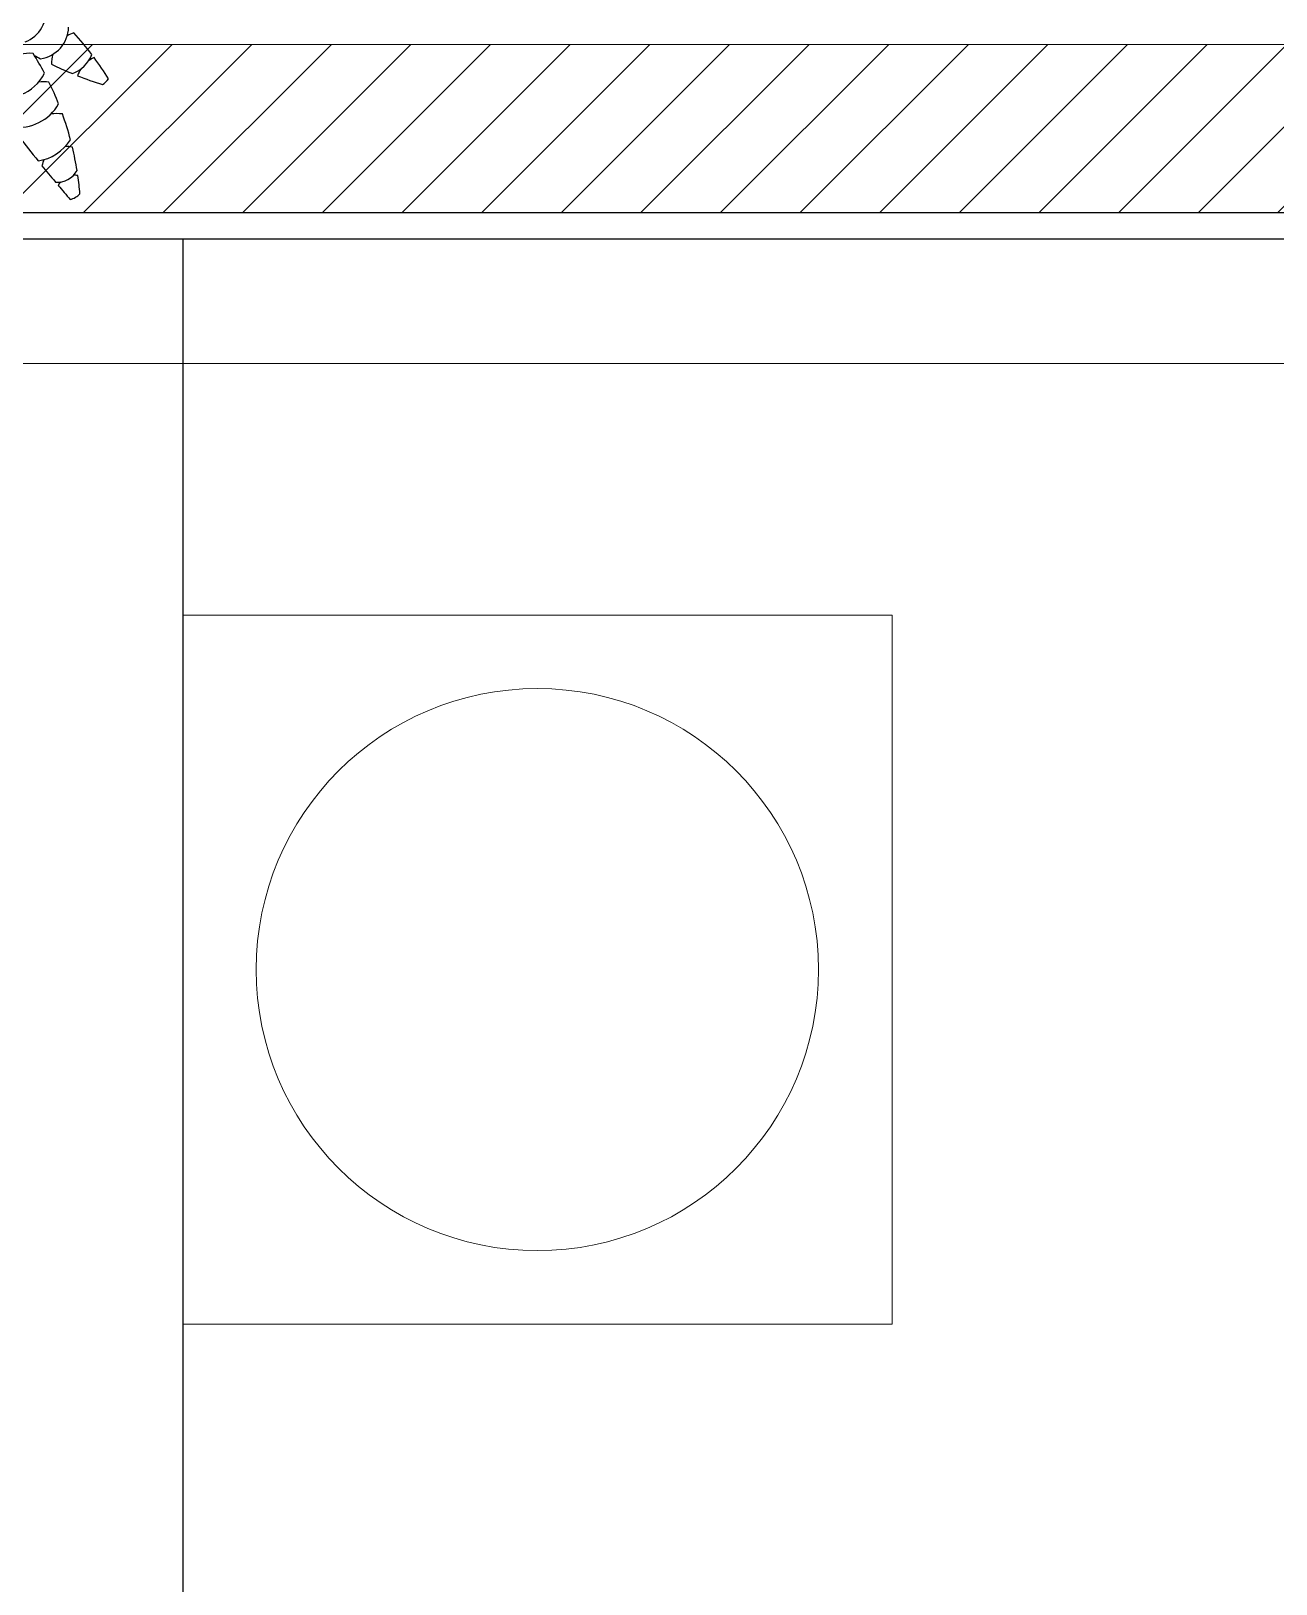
# Model space of a CAD drawing. Header units: millimetres. Extents: x -343543 to 400519, y -115663 to 104219.
# Drawn here: x -159059 to -158357, y 13831 to 14708 of the extents above; entities that cross this region are included whole.
import ezdxf
from ezdxf.xclip import XClip

# ---------------------------------------------------------------- set-up
doc = ezdxf.new("R2010")
doc.units = ezdxf.units.MM
doc.header["$XCLIPFRAME"] = 0
doc.linetypes.add('XREF MAT BANG TUONG XAY$0$CENTER', pattern=[50.8, 31.75, -6.35, 6.35, -6.35])
doc.layers.get('0').update_dxf_attribs({"color": 231, "lineweight": 0})
for name, color, linetype, lineweight in [('A-PATT', 252, 'Continuous', 9), ('A-SYMBOLS', 10, 'Continuous', 13), ('XREF MAT BANG TUONG XAY$0$01.Xref _MB T1$0$A-WALL-INT', 8, 'Continuous', 9), ('XREF MAT BANG TUONG XAY$0$A-FINE', 8, 'Continuous', 25), ('XREF MAT BANG TUONG XAY$0$A-GRID', 8, 'XREF MAT BANG TUONG XAY$0$CENTER', 15), ('XREF MAT BANG TUONG XAY$0$A-WALL-INT', 8, 'Continuous', 9)]:
    doc.layers.add(name, color=color, linetype=linetype, lineweight=lineweight)
for name, color, linetype in [('XREF MAT BANG NOI THAT$0$FF-Plants', 8, 'Continuous'), ('XREF MAT BANG TUONG XAY$0$A-FNSH', 8, 'Continuous'), ('XREF MAT BANG TUONG XAY$0$A-FURN', 8, 'Continuous'), ('XREF MAT BANG TUONG XAY$0$A-PATT', 8, 'Continuous')]:
    doc.layers.add(name, color=color, linetype=linetype)

# ---------------------------------------------------------------- blocks, each defined once
blk = doc.blocks.new('XREF MAT BANG TUONG XAY$0$00.xref_IKIGAI_Truc')
at = {"layer": 'XREF MAT BANG TUONG XAY$0$A-GRID', "color": 8, "ltscale": 20}
blk.add_lwpolyline([(-2907.53, 14700), (42750, 14700)], dxfattribs=at)
blk = doc.blocks.new('XREF MAT BANG TUONG XAY$0$xref_IKIGAI_Cot')
at = {"layer": 'XREF MAT BANG TUONG XAY$0$A-GRID', "color": 8, "ltscale": 20}
blk.add_lwpolyline([(-2907.53, 14700), (42750, 14700)], dxfattribs=at)
blk = doc.blocks.new('*U244')
at = {"layer": 'XREF MAT BANG TUONG XAY$0$A-PATT'}
h = blk.add_hatch(dxfattribs=at)
h.set_pattern_fill('ANSI31', color=8, scale=10)
h.set_pattern_definition([(45, (42836.782, -11178.564), (-22.45064, 22.45064), [])])
h.paths.add_polyline_path([(-38.7, 47.5), (7351.29, 47.5), (7351.29, -47.5), (-38.7, -47.5)])
at = {"layer": 'XREF MAT BANG TUONG XAY$0$A-WALL-INT', "color": 8}
blk.add_lwpolyline([(-38.7, 47.5), (7351.29, 47.5), (7351.29, -47.5), (-38.7, -47.5)], close=True, dxfattribs=at)
blk = doc.blocks.new('XREF MAT BANG NOI THAT$0$YLD.Studio-03-28')
at = {"layer": 'XREF MAT BANG NOI THAT$0$FF-Plants', "color": 8}
for centre, major_axis, start_param, end_param in [((126.93, 295.28), (154.05, 93.06), 2.093129, 2.150944), ((-28.11, 370.05), (12.47, 1.38), 1.147291, 1.658613), ((-720.71, 297.44), (696.05, 87.86), -0.019775, -0.004764), ((126.93, 295.28), (179.26, 16.06), 2.620889, 2.695191), ((-30.78, 359.39), (11.92, 3.92), 0.563286, 1.731811), ((-28.13, 380.65), (7.38, 7.38), 3.163446, 3.394357), ((-28.13, 380.65), (7.38, 7.38), 4.211477, 4.434646), ((-720.71, 297.44), (-27.98, 701.02), -1.525383, -1.508416), ((126.93, 295.28), (161.17, 80.1), 2.34786, 2.432422), ((-32.66, 330.92), (24.34, 7.22), 0.822084, 1.709786), ((-31.22, 367.37), (9.85, 9.85), 3.076455, 3.363905), ((-31.22, 367.37), (9.85, 9.85), 4.411154, 4.681391), ((-720.71, 297.44), (216.65, 667.29), -1.201138, -1.176629), ((97.05, 330.83), (176.44, 17.96), 3.00218, 3.084607), ((-74.88, 320.05), (12.94, 12.94), 0.82062, 1.078808), ((-251.37, 199.89), (-213.13, 68.28), 4.051837, 4.11859), ((126.93, 295.28), (107.29, 144.5), 1.995112, 2.070246), ((-37.22, 309.64), (25.59, 7.36), 0.581757, 1.74589), ((-31.83, 357.06), (23.56, 1.4), 3.924663, 4.201909), ((-69.5, 305.96), (17.74, 4.46), 1.070558, 1.93711), ((-77.5, 341.06), (12.94, 12.94), 4.331164, 4.559334), ((-77.5, 341.06), (12.94, 12.94), 3.782735, 3.970709), ((97.05, 330.83), (174.08, 33.9), 3.005163, 3.095157), ((-251.37, 199.89), (198.1, 104.13), 0.044622, 0.102098), ((-39.65, 292.82), (24.2, 6.68), 0.349234, 1.81552), ((-35.33, 339.62), (17.75, 17.75), 3.237126, 3.475194), ((-62.76, 290.25), (17.63, 4.89), 0.843157, 2.259346), ((-73.48, 322.67), (12.94, 12.94), 4.614517, 4.925034), ((-251.37, 199.89), (-106.67, 196.75), 4.695684, 4.712949), ((126.93, 295.28), (127.26, 127.26), 2.248166, 2.319436), ((-73.48, 322.67), (12.94, 12.94), 3.653835, 3.878467), ((-33.47, 327.58), (-31.96, 4.13), 1.051212, 1.280295), ((-57.01, 276.13), (17.51, 5.3), 1.041301, 2.442574)]:
    blk.add_ellipse(centre, major_axis=major_axis, ratio=1, start_param=start_param, end_param=end_param, dxfattribs=at)
blk = doc.blocks.new('XREF MAT BANG NOI THAT')
at = {"color": 8}
blk.add_lwpolyline([(22360, 14378), (22760, 14378), (22760, 13978), (22360, 13978)], close=True, dxfattribs=at)
blk.add_circle((22560, 14178), 158.53, dxfattribs=at)
at = {"color": 8, "rotation": 213.9419082109779}
blk.add_blockref('XREF MAT BANG NOI THAT$0$YLD.Studio-03-28', (22063.23, 14915.79), dxfattribs=at)
blk = doc.blocks.new('01.Xref _MB T1')
at = {"layer": 'XREF MAT BANG TUONG XAY$0$01.Xref _MB T1$0$A-WALL-INT', "color": 8}
blk.add_lwpolyline([(22210.00141, 14520), (23280.00176, 14520), (23280.00176, 14590), (22210.00141, 14590)], close=True, dxfattribs=at)
at = {"layer": 'XREF MAT BANG TUONG XAY$0$A-FINE', "color": 8}
blk.add_lwpolyline([(16190, 9604.99999), (23810.00141, 9604.99999), (23810.00141, 14605), (16190, 14605)], close=True, dxfattribs=at)
at = {"layer": 'XREF MAT BANG TUONG XAY$0$A-FNSH', "color": 8, "elevation": 0}
blk.add_lwpolyline([(20000.00534, 14715), (24084.99201, 14714.99991), (24084.99201, 14589.99991), (23920.00144, 14589.99991), (23919.99295, 12469.99987), (23795.00988, 12470.00001), (23795.01837, 14284.99953), (23680.01114, 14284.99599), (23680.00176, 14590), (20000.00529, 14590)], dxfattribs=at)
at = {"layer": 'XREF MAT BANG TUONG XAY$0$A-FURN', "color": 8}
blk.add_line((22360.00141, 14590), (22360.00141, 9619.99999), dxfattribs=at)
at = {"color": 8}
blk.add_blockref('XREF MAT BANG TUONG XAY$0$00.xref_IKIGAI_Truc', (0.00011, 0), dxfattribs=at)
ref = blk.add_blockref('XREF MAT BANG TUONG XAY$0$xref_IKIGAI_Cot', (-0.00927, -0.00001), dxfattribs=at)
XClip(ref).set_block_clipping_path([(-1610.3425959283, -2225.6693134198), (41829.1295208634, 21555.8819575264)])
at = {"layer": 'XREF MAT BANG TUONG XAY$0$A-FURN', "color": 8}
blk.add_blockref('*U244', (16343.69831, 14652.50058), dxfattribs=at)
at = {"layer": 'A-PATT', "color": 8}
blk.add_blockref('XREF MAT BANG NOI THAT', (0, 0), dxfattribs=at)

msp = doc.modelspace()

# ---------------------------------------------------------------- block references
at = {"layer": 'A-SYMBOLS'}
msp.add_blockref('01.Xref _MB T1', (-181333.08, 0), dxfattribs=at)

doc.saveas('drawing.dxf')
